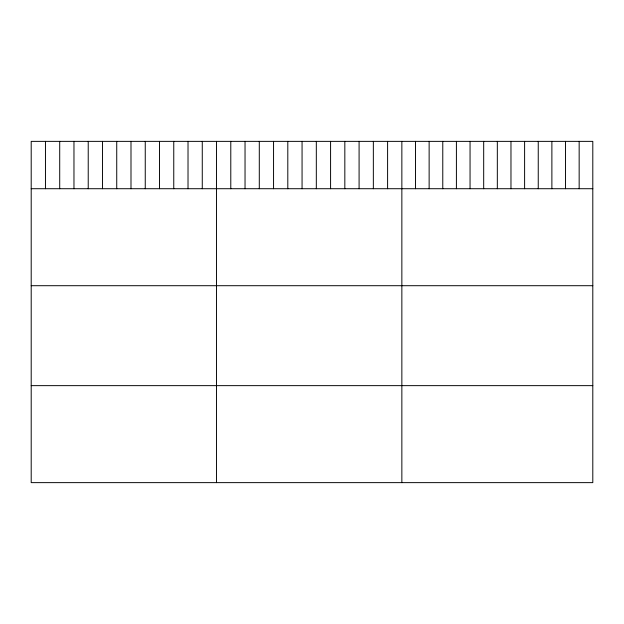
<?xml version="1.0" encoding="UTF-8"?>
<svg xmlns="http://www.w3.org/2000/svg" width="624" height="624" viewBox="0 0 624 624"><rect width="100%" height="100%" fill="white"/><g stroke="black" fill="none" stroke-linecap="round" stroke-linejoin="round"><path stroke-width="0.94" d="M592.8 188.713L592.8 482.633L31.2 482.633L31.2 141.367L592.8 141.367L592.8 188.713L31.2 188.713M31.2 285.706L592.8 285.706M31.2 385.64L592.8 385.64M579.158 141.367L579.158 188.713M565.523 141.367L565.523 188.713M551.881 141.367L551.881 188.713M538.247 141.367L538.247 188.713M524.605 141.367L524.605 188.713M510.97 141.367L510.97 188.713M497.328 141.367L497.328 188.713M483.686 141.367L483.686 188.713M470.051 141.367L470.051 188.713M456.409 141.367L456.409 188.713M442.775 141.367L442.775 188.713M429.133 141.367L429.133 188.713M415.498 141.367L415.498 188.713M401.856 141.367L401.856 482.633M387.598 141.367L387.598 188.713M373.347 141.367L373.347 188.713M359.089 141.367L359.089 188.713M344.83 141.367L344.83 188.713M330.58 141.367L330.58 188.713M316.321 141.367L316.321 188.713M302.063 141.367L302.063 188.713M287.804 141.367L287.804 188.713M273.554 141.367L273.554 188.713M259.295 141.367L259.295 188.713M245.037 141.367L245.037 188.713M230.786 141.367L230.786 188.713M216.528 141.367L216.528 482.633M202.27 141.367L202.27 188.713M188.019 141.367L188.019 188.713M173.761 141.367L173.761 188.713M159.502 141.367L159.502 188.713M145.252 141.367L145.252 188.713M130.993 141.367L130.993 188.713M116.735 141.367L116.735 188.713M102.476 141.367L102.476 188.713M88.226 141.367L88.226 188.713M73.967 141.367L73.967 188.713M59.709 141.367L59.709 188.713M45.458 141.367L45.458 188.713"/></g></svg>
